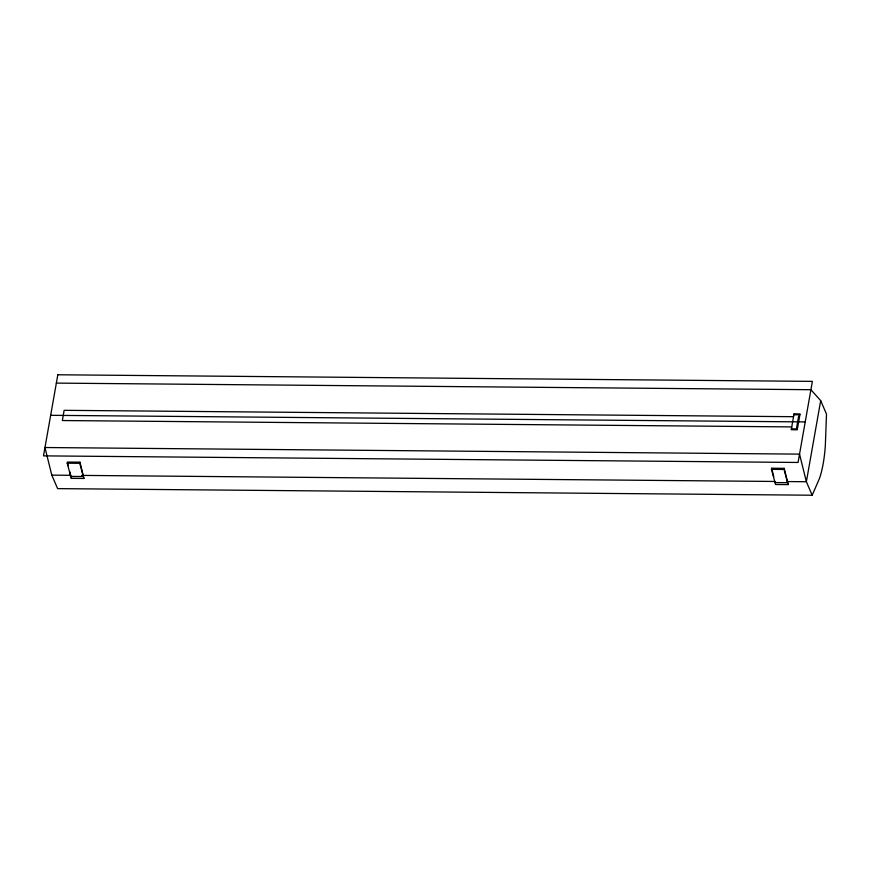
<?xml version="1.0" encoding="UTF-8"?>
<svg xmlns="http://www.w3.org/2000/svg" width="870" height="870" viewBox="0 0 870 870"><rect width="100%" height="100%" fill="white"/><g stroke="black" fill="none" stroke-linecap="round" stroke-linejoin="round"><path stroke-width="1.3" d="M67.197 463.188L67.392 462.079L79.975 462.187L83.879 478.446L71.296 478.337L67.197 463.188L79.779 463.308L83.879 478.446M71.296 478.337L71.492 477.228M79.779 463.308L79.975 462.187M771.462 469.343L771.657 468.234L784.229 468.343L788.133 484.601L775.561 484.492L771.462 469.343L784.033 469.463L788.133 484.601M784.033 469.463L784.229 468.343M796.626 427.583L798.649 416.121M56.354 383.104L810.916 389.706L820.693 400.646L806.37 481.73L812.178 495.226L57.616 488.625L51.798 475.14L44.968 447.528L799.541 454.129L806.37 481.73L787.361 481.567M812.178 495.226L819.518 478.359A58.007 15.769 -89.5 0 0 825.347 445.364L826.5 414.131L820.693 400.646M793.897 414.751L799.889 414.805M793.549 416.697L64.141 410.325L62.335 420.536L791.743 426.909M50.667 415.316L805.228 421.917M791.406 428.856L797.398 428.91M51.798 475.14L70.796 475.303M81.66 475.401L775.148 481.458M70.47 476.412L83.041 476.521M774.724 482.567L787.307 482.676M771.657 468.234L773.734 476.651M67.697 463.286L68.284 465.689M69.774 471.692L70.666 475.303M57.822 374.774L43.5 455.869L798.062 462.459L812.384 381.375L57.822 374.774M794.049 413.87L791.254 429.736L797.235 429.791L800.041 413.924L794.049 413.87"/></g></svg>
